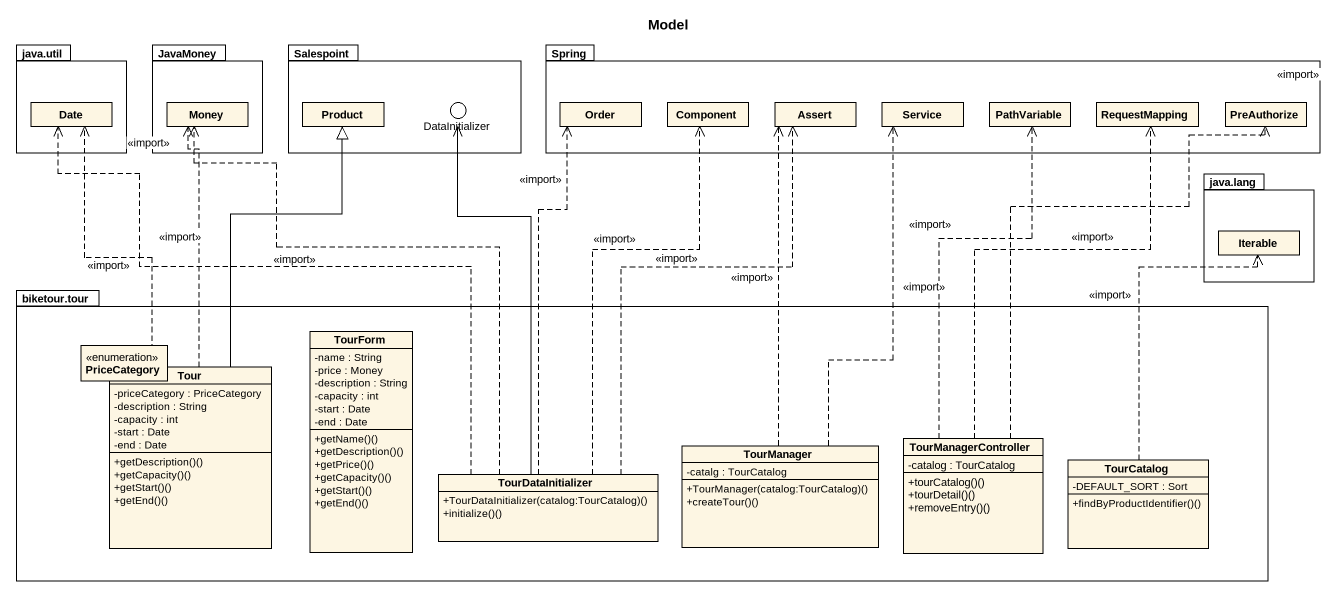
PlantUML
@startuml
title Model
allowmixing
hide circle
hide empty members
skinparam classAttributeIconSize 0
package "java.util" as java_util {
  class Date
}
package JavaMoney {
  class Money
}
package Salespoint {
  class Product
}
package Spring {
  class Order
  class "Component" as Component_
  class Assert
  class Service
  class PathVariable
  class RequestMapping
  class PreAuthorize
}
() DataInitializer
package "java.lang" as java_lang {
  class Iterable
}
package "biketour.tour" as biketour_tour {
  enum PriceCategory
  class TourForm {
    -name : String
    -price : Money
    -description : String
    -capacity : int
    -start : Date
    -end : Date
    +getName()()
    +getDescription()()
    +getPrice()()
    +getCapacity()()
    +getStart()()
    +getEnd()()
  }
  class Tour {
    -priceCategory : PriceCategory
    -description : String
    -capacity : int
    -start : Date
    -end : Date
    +getDescription()()
    +getCapacity()()
    +getStart()()
    +getEnd()()
  }
  class TourManagerController {
    -catalog : TourCatalog
    +tourCatalog()()
    +tourDetail()()
    +removeEntry()()
  }
  class TourDataInitializer {
    +TourDataInitializer(catalog:TourCatalog)()
    +initialize()()
  }
  class TourManager {
    -catalg : TourCatalog
    +TourManager(catalog:TourCatalog)()
    +createTour()()
  }
  class TourCatalog {
    -DEFAULT_SORT : Sort
    +findByProductIdentifier()()
  }
}
Salespoint -right- DataInitializer
Tour .up.> Date : <<import>>
Tour .up.> Money : <<import>>
Tour -up-|> Product
TourManagerController .up.> PathVariable : <<import>>
TourManagerController .up.> RequestMapping : <<import>>
TourManagerController .up.> PreAuthorize : <<import>>
TourDataInitializer .up.> Date : <<import>>
TourDataInitializer .up.> Money : <<import>>
TourDataInitializer -up-> DataInitializer
TourDataInitializer .up.> Order : <<import>>
TourDataInitializer .up.> Component_ : <<import>>
TourDataInitializer .up.> Assert : <<import>>
TourManager .up.> Assert : <<import>>
TourManager .up.> Service : <<import>>
TourCatalog .up.> Iterable : <<import>>
@enduml
